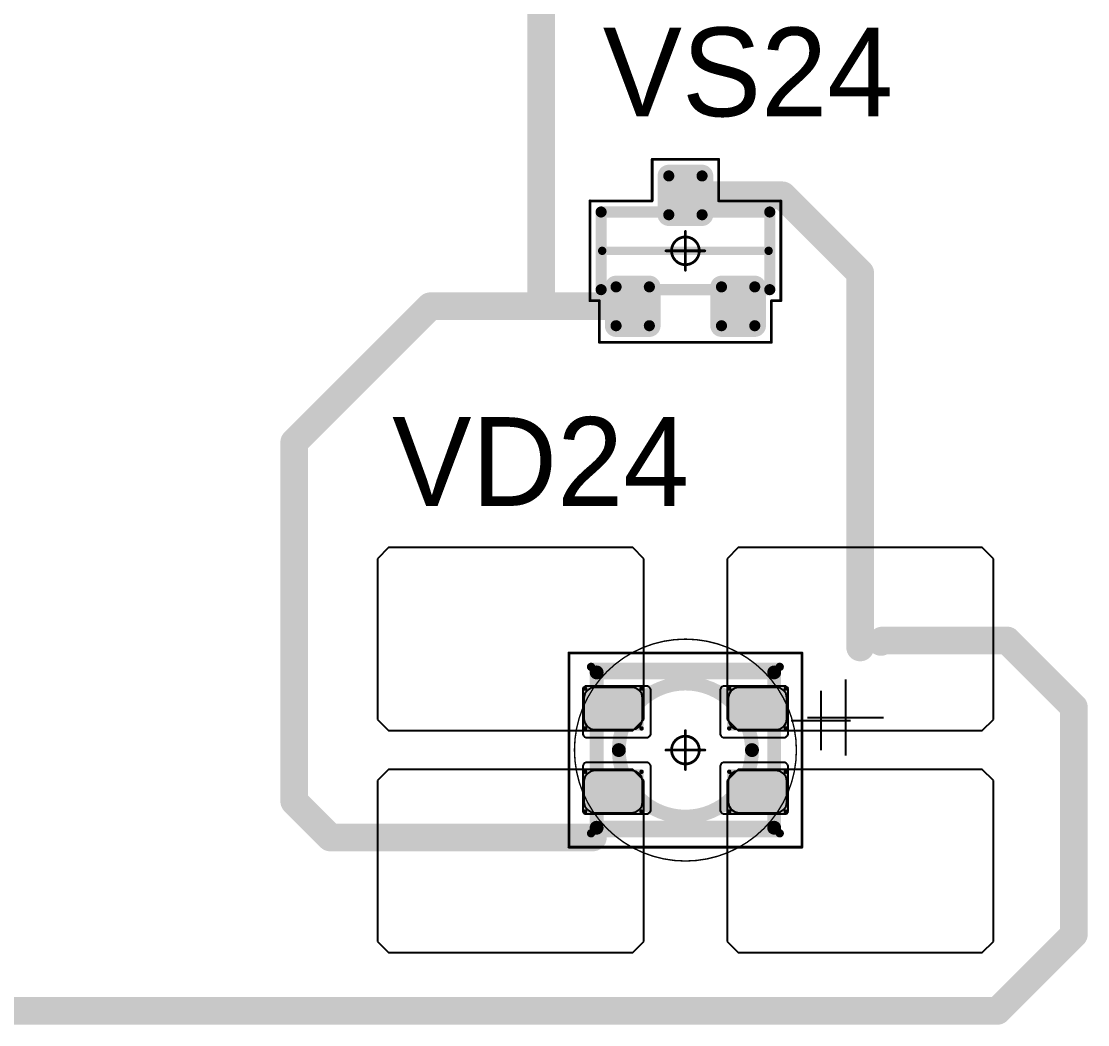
# Model space of a CAD drawing. Header units: millimetres. Extents: x 0 to 400, y 0 to 514.
# Drawn here: x 128.03 to 147.25, y 347.55 to 365.64 of the extents above; entities that cross this region are included whole.
import ezdxf

# ---------------------------------------------------------------- set-up
doc = ezdxf.new("R2010")
doc.units = ezdxf.units.MM
for name, color, linetype in [('Mechanical13', 56, 'Continuous'), ('Mechanical15', 56, 'Continuous'), ('Mechanical2', 216, 'Continuous'), ('TopLayer', 1, 'Continuous'), ('TopOverlay', 2, 'Continuous'), ('TopPaste', 8, 'Continuous'), ('TopSolder', 216, 'Continuous')]:
    doc.layers.add(name, color=color, linetype=linetype)

# ---------------------------------------------------------------- blocks, each defined once
blk = doc.blocks.new('SOT23_158')
at = {"layer": 'Mechanical13', "const_width": 0.2}
for points in [[(-0.7, 1.52), (0.7, 1.52)], [(-0.7, 1.52), (-0.7, -1.52)], [(0.7, 1.52), (0.7, -1.52)], [(-0.7, -1.52), (0.7, -1.52)]]:
    blk.add_lwpolyline(points, dxfattribs=at)
at = {"layer": 'Mechanical13', "const_width": 0.1}
for points in [[(-0.75, 1.52, 1), (-0.65, 1.52, 1)], [(-0.75, 1.52, 1), (-0.65, 1.52, 1)], [(0.65, 1.52, 1), (0.75, 1.52, 1)], [(0.65, 1.52, 1), (0.75, 1.52, 1)], [(-0.75, -1.52, 1), (-0.65, -1.52, 1)], [(-0.75, -1.52, 1), (-0.65, -1.52, 1)], [(0.65, -1.52, 1), (0.75, -1.52, 1)], [(0.65, -1.52, 1), (0.75, -1.52, 1)]]:
    blk.add_lwpolyline(points, format="xyb", close=True, dxfattribs=at)
at = {"layer": 'Mechanical15', "const_width": 0.05}
for points in [[(-0.9, 1.72), (-0.9, 1.55)], [(-0.9, 1.72), (0.9, 1.72)], [(0.9, 1.72), (0.9, 0.6)], [(-1.65, 1.55), (-1.65, -1.55)], [(-1.65, 1.55), (-0.9, 1.55)], [(0.9, 0.6), (1.65, 0.6)], [(1.65, 0.6), (1.65, -0.6)], [(0, 0.35), (0, -0.35)], [(-0.35, 0), (0.35, 0)], [(0.9, -0.6), (1.65, -0.6)], [(0.9, -0.6), (0.9, -1.72)], [(-1.65, -1.55), (-0.9, -1.55)], [(-0.9, -1.55), (-0.9, -1.72)], [(-0.9, -1.72), (0.9, -1.72)]]:
    blk.add_lwpolyline(points, dxfattribs=at)
at = {"layer": 'Mechanical15'}
for points, const_width in [([(-0.913, 1.72, 1), (-0.888, 1.72, 1)], 0.025), ([(-0.913, 1.72, 1), (-0.888, 1.72, 1)], 0.025), ([(0.888, 1.72, 1), (0.913, 1.72, 1)], 0.025), ([(0.888, 1.72, 1), (0.913, 1.72, 1)], 0.025), ([(-1.662, 1.55, 1), (-1.637, 1.55, 1)], 0.025), ([(-1.662, 1.55, 1), (-1.637, 1.55, 1)], 0.025), ([(-0.913, 1.55, 1), (-0.888, 1.55, 1)], 0.025), ([(-0.913, 1.55, 1), (-0.888, 1.55, 1)], 0.025), ([(0.888, 0.6, 1), (0.913, 0.6, 1)], 0.025), ([(0.888, 0.6, 1), (0.913, 0.6, 1)], 0.025), ([(1.637, 0.6, 1), (1.662, 0.6, 1)], 0.025), ([(1.637, 0.6, 1), (1.662, 0.6, 1)], 0.025), ([(0.25, 0, 1), (-0.25, 0, 1)], 0.05), ([(-0.012, 0.35, 1), (0.012, 0.35, 1)], 0.025), ([(-0.362, 0, 1), (-0.337, 0, 1)], 0.025), ([(-0.262, 0, 1), (-0.238, 0, 1)], 0.025), ([(0.238, 0, 1), (0.262, 0, 1)], 0.025), ([(0.337, 0, 1), (0.362, 0, 1)], 0.025), ([(-0.012, -0.35, 1), (0.012, -0.35, 1)], 0.025), ([(0.888, -0.6, 1), (0.913, -0.6, 1)], 0.025), ([(0.888, -0.6, 1), (0.913, -0.6, 1)], 0.025), ([(1.637, -0.6, 1), (1.662, -0.6, 1)], 0.025), ([(1.637, -0.6, 1), (1.662, -0.6, 1)], 0.025), ([(-1.662, -1.55, 1), (-1.637, -1.55, 1)], 0.025), ([(-1.662, -1.55, 1), (-1.637, -1.55, 1)], 0.025), ([(-0.913, -1.55, 1), (-0.888, -1.55, 1)], 0.025), ([(-0.913, -1.55, 1), (-0.888, -1.55, 1)], 0.025), ([(-0.913, -1.72, 1), (-0.888, -1.72, 1)], 0.025), ([(-0.913, -1.72, 1), (-0.888, -1.72, 1)], 0.025), ([(0.888, -1.72, 1), (0.913, -1.72, 1)], 0.025), ([(0.888, -1.72, 1), (0.913, -1.72, 1)], 0.025)]:
    blk.add_lwpolyline(points, format="xyb", close=True, dxfattribs=dict(at, const_width=const_width))
at = {"layer": 'TopLayer', "const_width": 0.1}
for points in [[(-1.4, 1.25, 1), (-1.3, 1.25, 1)], [(-0.7, 1.25, 1), (-0.6, 1.25, 1)], [(-1.4, 0.65, 1), (-1.3, 0.65, 1)], [(-0.7, 0.65, 1), (-0.6, 0.65, 1)], [(0.6, 0.3, 1), (0.7, 0.3, 1)], [(1.3, 0.3, 1), (1.4, 0.3, 1)], [(0.6, -0.3, 1), (0.7, -0.3, 1)], [(1.3, -0.3, 1), (1.4, -0.3, 1)], [(-1.4, -0.65, 1), (-1.3, -0.65, 1)], [(-0.7, -0.65, 1), (-0.6, -0.65, 1)], [(-1.4, -1.25, 1), (-1.3, -1.25, 1)], [(-0.7, -1.25, 1), (-0.6, -1.25, 1)]]:
    blk.add_lwpolyline(points, format="xyb", close=True, dxfattribs=at)
at = {"layer": 'TopLayer'}
for points in [[(-1.35, 1.35), (-1.35, 0.55), (-0.65, 1.35), (-0.65, 0.55)], [(-1.45, 1.25), (-1.45, 0.65), (-0.55, 1.25), (-0.55, 0.65)], [(0.65, 0.4), (0.65, -0.4), (1.35, 0.4), (1.35, -0.4)], [(0.55, 0.3), (0.55, -0.3), (1.45, 0.3), (1.45, -0.3)], [(-1.35, -0.55), (-1.35, -1.35), (-0.65, -0.55), (-0.65, -1.35)], [(-1.45, -0.65), (-1.45, -1.25), (-0.55, -0.65), (-0.55, -1.25)]]:
    blk.add_solid(points, dxfattribs=at)
at = {"layer": 'TopOverlay', "const_width": 0.15}
blk.add_lwpolyline([(0, 1.5), (0, -1.5)], dxfattribs=at)
at = {"layer": 'TopOverlay', "const_width": 0.075}
for points in [[(-0.038, 1.5, 1), (0.038, 1.5, 1)], [(-0.038, -1.5, 1), (0.038, -1.5, 1)]]:
    blk.add_lwpolyline(points, format="xyb", close=True, dxfattribs=at)
at = {"layer": 'TopPaste', "const_width": 0.075}
for points in [[(-1.387, 1.25, 1), (-1.313, 1.25, 1)], [(-0.687, 1.25, 1), (-0.613, 1.25, 1)], [(-1.387, 0.65, 1), (-1.313, 0.65, 1)], [(-0.687, 0.65, 1), (-0.613, 0.65, 1)], [(0.613, 0.3, 1), (0.687, 0.3, 1)], [(1.313, 0.3, 1), (1.387, 0.3, 1)], [(0.613, -0.3, 1), (0.687, -0.3, 1)], [(1.313, -0.3, 1), (1.387, -0.3, 1)], [(-1.387, -0.65, 1), (-1.313, -0.65, 1)], [(-0.687, -0.65, 1), (-0.613, -0.65, 1)], [(-1.387, -1.25, 1), (-1.313, -1.25, 1)], [(-0.687, -1.25, 1), (-0.613, -1.25, 1)]]:
    blk.add_lwpolyline(points, format="xyb", close=True, dxfattribs=at)
at = {"layer": 'TopPaste'}
for points in [[(-1.425, 1.25), (-1.425, 0.65), (-0.575, 1.25), (-0.575, 0.65)], [(-1.35, 1.325), (-1.35, 0.575), (-0.65, 1.325), (-0.65, 0.575)], [(0.575, 0.3), (0.575, -0.3), (1.425, 0.3), (1.425, -0.3)], [(0.65, 0.375), (0.65, -0.375), (1.35, 0.375), (1.35, -0.375)], [(-1.35, -0.575), (-1.35, -1.325), (-0.65, -0.575), (-0.65, -1.325)], [(-1.425, -0.65), (-1.425, -1.25), (-0.575, -0.65), (-0.575, -1.25)]]:
    blk.add_solid(points, dxfattribs=at)
at = {"layer": 'TopSolder', "const_width": 0.202}
for points in [[(-1.451, 1.25, 1), (-1.249, 1.25, 1)], [(-0.751, 1.25, 1), (-0.549, 1.25, 1)], [(-1.451, 0.65, 1), (-1.249, 0.65, 1)], [(-0.751, 0.65, 1), (-0.549, 0.65, 1)], [(0.549, 0.3, 1), (0.751, 0.3, 1)], [(1.249, 0.3, 1), (1.451, 0.3, 1)], [(0.549, -0.3, 1), (0.751, -0.3, 1)], [(1.249, -0.3, 1), (1.451, -0.3, 1)], [(-1.451, -0.65, 1), (-1.249, -0.65, 1)], [(-0.751, -0.65, 1), (-0.549, -0.65, 1)], [(-1.451, -1.25, 1), (-1.249, -1.25, 1)], [(-0.751, -1.25, 1), (-0.549, -1.25, 1)]]:
    blk.add_lwpolyline(points, format="xyb", close=True, dxfattribs=at)
at = {"layer": 'TopSolder'}
for points in [[(-1.35, 1.452), (-1.35, 0.448), (-0.65, 1.452), (-0.65, 0.448)], [(-1.552, 1.25), (-1.552, 0.65), (-0.448, 1.25), (-0.448, 0.65)], [(0.65, 0.502), (0.65, -0.502), (1.35, 0.502), (1.35, -0.502)], [(0.448, 0.3), (0.448, -0.3), (1.552, 0.3), (1.552, -0.3)], [(-1.35, -0.448), (-1.35, -1.452), (-0.65, -0.448), (-0.65, -1.452)], [(-1.552, -0.65), (-1.552, -1.25), (-0.448, -0.65), (-0.448, -1.25)]]:
    blk.add_solid(points, dxfattribs=at)
blk = doc.blocks.new('E65F_331')
at = {"layer": 'Mechanical13'}
for p, q in [((2.441, 1.071), (2.441, 0)), ((1.905, 0.536), (2.976, 0.536))]:
    blk.add_line(p, q, dxfattribs=at)
at = {"layer": 'Mechanical13', "const_width": 0.25}
for points in [[(-1.6, -1.4), (-1.6, 1.4)], [(-1.6, 1.4), (1.6, 1.4)], [(1.6, -1.4), (1.6, 1.4)], [(-1.6, -1.4), (1.6, -1.4)]]:
    blk.add_lwpolyline(points, dxfattribs=at)
at = {"layer": 'Mechanical13'}
for points, const_width in [([(-1.663, 1.4, 1), (-1.538, 1.4, 1)], 0.125), ([(-1.663, 1.4, 1), (-1.538, 1.4, 1)], 0.125), ([(1.537, 1.4, 1), (1.662, 1.4, 1)], 0.125), ([(1.537, 1.4, 1), (1.662, 1.4, 1)], 0.125), ([(1.2, 0, 1), (-1.2, 0, 1)], 0.25), ([(-1.263, 0, 1), (-1.138, 0, 1)], 0.125), ([(1.137, 0, 1), (1.262, 0, 1)], 0.125), ([(-1.663, -1.4, 1), (-1.538, -1.4, 1)], 0.125), ([(-1.663, -1.4, 1), (-1.538, -1.4, 1)], 0.125), ([(1.537, -1.4, 1), (1.662, -1.4, 1)], 0.125), ([(1.537, -1.4, 1), (1.662, -1.4, 1)], 0.125)]:
    blk.add_lwpolyline(points, format="xyb", close=True, dxfattribs=dict(at, const_width=const_width))
at = {"layer": 'Mechanical15', "const_width": 0.05}
for points in [[(-2.1, 1.75), (2.1, 1.75)], [(-2.1, -1.75), (-2.1, 1.75)], [(2.1, -1.75), (2.1, 1.75)], [(0, -0.35), (0, 0.35)], [(0, -0.35), (0, 0.35)], [(-0.35, 0), (0.35, 0)], [(-0.35, 0), (0.35, 0)], [(-2.1, -1.75), (2.1, -1.75)]]:
    blk.add_lwpolyline(points, dxfattribs=at)
at = {"layer": 'Mechanical15'}
for points, const_width in [([(-2.113, 1.75, 1), (-2.088, 1.75, 1)], 0.025), ([(-2.113, 1.75, 1), (-2.088, 1.75, 1)], 0.025), ([(2.087, 1.75, 1), (2.112, 1.75, 1)], 0.025), ([(2.087, 1.75, 1), (2.112, 1.75, 1)], 0.025), ([(0.25, 0, 1), (-0.25, 0, 1)], 0.05), ([(0.25, 0, 1), (-0.25, 0, 1)], 0.05), ([(-0.013, 0.35, 1), (0.012, 0.35, 1)], 0.025), ([(-0.013, 0.35, 1), (0.012, 0.35, 1)], 0.025), ([(-0.363, 0, 1), (-0.338, 0, 1)], 0.025), ([(-0.363, 0, 1), (-0.338, 0, 1)], 0.025), ([(-0.263, 0, 1), (-0.238, 0, 1)], 0.025), ([(-0.263, 0, 1), (-0.238, 0, 1)], 0.025), ([(0.237, 0, 1), (0.262, 0, 1)], 0.025), ([(0.237, 0, 1), (0.262, 0, 1)], 0.025), ([(0.337, 0, 1), (0.362, 0, 1)], 0.025), ([(0.337, 0, 1), (0.362, 0, 1)], 0.025), ([(-0.013, -0.35, 1), (0.012, -0.35, 1)], 0.025), ([(-0.013, -0.35, 1), (0.012, -0.35, 1)], 0.025), ([(-2.113, -1.75, 1), (-2.088, -1.75, 1)], 0.025), ([(-2.113, -1.75, 1), (-2.088, -1.75, 1)], 0.025), ([(2.087, -1.75, 1), (2.112, -1.75, 1)], 0.025), ([(2.087, -1.75, 1), (2.112, -1.75, 1)], 0.025)]:
    blk.add_lwpolyline(points, format="xyb", close=True, dxfattribs=dict(at, const_width=const_width))
at = {"layer": 'TopLayer'}
for p, q in [((-5.35, 3.65), (-5.55, 3.45)), ((-0.95, 3.65), (-5.35, 3.65)), ((-5.35, 3.65), (-5.35, 3.65)), ((-0.75, 3.45), (-0.95, 3.65)), ((0.95, 3.65), (0.75, 3.45)), ((5.35, 3.65), (0.95, 3.65)), ((0.95, 3.65), (0.95, 3.65)), ((5.55, 3.45), (5.35, 3.65)), ((-5.55, 3.45), (-5.55, 3.45)), ((-5.55, 3.45), (-5.55, 0.55)), ((-0.75, 0.55), (-0.75, 3.45)), ((0.75, 3.45), (0.75, 3.45)), ((0.75, 3.45), (0.75, 0.55)), ((5.55, 0.55), (5.55, 3.45)), ((-5.55, 0.55), (-5.35, 0.35)), ((-0.95, 0.35), (-0.75, 0.55)), ((0.75, 0.55), (0.95, 0.35)), ((5.35, 0.35), (5.55, 0.55)), ((-5.35, 0.35), (-0.95, 0.35)), ((0.95, 0.35), (5.35, 0.35)), ((-5.35, -0.35), (-5.55, -0.55)), ((-0.95, -0.35), (-5.35, -0.35)), ((-5.35, -0.35), (-5.35, -0.35)), ((-0.75, -0.55), (-0.95, -0.35)), ((0.95, -0.35), (0.75, -0.55)), ((5.35, -0.35), (0.95, -0.35)), ((0.95, -0.35), (0.95, -0.35)), ((5.55, -0.55), (5.35, -0.35)), ((-5.55, -0.55), (-5.55, -0.55)), ((-5.55, -0.55), (-5.55, -3.45)), ((-0.75, -3.45), (-0.75, -0.55)), ((0.75, -0.55), (0.75, -0.55)), ((0.75, -0.55), (0.75, -3.45)), ((5.55, -3.45), (5.55, -0.55)), ((-5.55, -3.45), (-5.35, -3.65)), ((-0.95, -3.65), (-0.75, -3.45)), ((0.75, -3.45), (0.95, -3.65)), ((5.35, -3.65), (5.55, -3.45)), ((-5.35, -3.65), (-0.95, -3.65)), ((0.95, -3.65), (5.35, -3.65))]:
    blk.add_line(p, q, dxfattribs=at)
at = {"layer": 'TopLayer', "const_width": 0.04}
for points in [[(-1.83, 1.11, 1), (-1.79, 1.11, 1)], [(-0.81, 1.11, 1), (-0.77, 1.11, 1)], [(0.77, 1.11, 1), (0.81, 1.11, 1)], [(1.79, 1.11, 1), (1.83, 1.11, 1)], [(-1.83, 0.39, 1), (-1.79, 0.39, 1)], [(-0.81, 0.39, 1), (-0.77, 0.39, 1)], [(0.77, 0.39, 1), (0.81, 0.39, 1)], [(1.79, 0.39, 1), (1.83, 0.39, 1)], [(-1.83, -0.39, 1), (-1.79, -0.39, 1)], [(-0.81, -0.39, 1), (-0.77, -0.39, 1)], [(0.77, -0.39, 1), (0.81, -0.39, 1)], [(1.79, -0.39, 1), (1.83, -0.39, 1)], [(-1.83, -1.11, 1), (-1.79, -1.11, 1)], [(-0.81, -1.11, 1), (-0.77, -1.11, 1)], [(0.77, -1.11, 1), (0.81, -1.11, 1)], [(1.79, -1.11, 1), (1.83, -1.11, 1)]]:
    blk.add_lwpolyline(points, format="xyb", close=True, dxfattribs=at)
at = {"layer": 'TopLayer'}
for points in [[(-1.85, 1.11), (-1.85, 0.39), (-0.75, 1.11), (-0.75, 0.39)], [(-1.81, 1.15), (-1.81, 0.35), (-0.79, 1.15), (-0.79, 0.35)], [(0.75, 1.11), (0.75, 0.39), (1.85, 1.11), (1.85, 0.39)], [(0.79, 1.15), (0.79, 0.35), (1.81, 1.15), (1.81, 0.35)], [(-1.81, -0.35), (-1.81, -1.15), (-0.79, -0.35), (-0.79, -1.15)], [(0.79, -0.35), (0.79, -1.15), (1.81, -0.35), (1.81, -1.15)], [(-1.85, -0.39), (-1.85, -1.11), (-0.75, -0.39), (-0.75, -1.11)], [(0.75, -0.39), (0.75, -1.11), (1.85, -0.39), (1.85, -1.11)]]:
    blk.add_solid(points, dxfattribs=at)
at = {"layer": 'TopOverlay'}
for p, q in [((2.886, 1.271), (2.886, -0.1)), ((2.2, 0.586), (3.571, 0.586))]:
    blk.add_line(p, q, dxfattribs=at)
at = {"layer": 'TopOverlay', "const_width": 0.15}
for points in [[(-1.7, 1.5), (1.7, 1.5)], [(-1.7, -1.5), (1.7, -1.5)]]:
    blk.add_lwpolyline(points, dxfattribs=at)
at = {"layer": 'TopOverlay', "const_width": 0.075}
for points in [[(-1.738, 1.5, 1), (-1.663, 1.5, 1)], [(1.662, 1.5, 1), (1.737, 1.5, 1)], [(-1.738, -1.5, 1), (-1.663, -1.5, 1)], [(1.662, -1.5, 1), (1.737, -1.5, 1)]]:
    blk.add_lwpolyline(points, format="xyb", close=True, dxfattribs=at)
at = {"layer": 'TopPaste'}
for p, q in [((-1.814, 1.011), (-1.829, 0.938)), ((-1.773, 1.073), (-1.814, 1.011)), ((-1.711, 1.114), (-1.773, 1.073)), ((-1.638, 1.129), (-1.711, 1.114)), ((-0.963, 1.129), (-1.638, 1.129)), ((-0.889, 1.114), (-0.963, 1.129)), ((-0.827, 1.073), (-0.889, 1.114)), ((-0.786, 1.011), (-0.827, 1.073)), ((-0.771, 0.938), (-0.786, 1.011)), ((0.786, 1.011), (0.771, 0.938)), ((0.827, 1.073), (0.786, 1.011)), ((0.889, 1.114), (0.827, 1.073)), ((0.962, 1.129), (0.889, 1.114)), ((1.637, 1.129), (0.962, 1.129)), ((1.711, 1.114), (1.637, 1.129)), ((1.773, 1.073), (1.711, 1.114)), ((1.814, 1.011), (1.773, 1.073)), ((1.829, 0.938), (1.814, 1.011)), ((-1.829, 0.938), (-1.829, 0.563)), ((-0.771, 0.563), (-0.771, 0.938)), ((0.771, 0.938), (0.771, 0.563)), ((1.829, 0.563), (1.829, 0.938)), ((-1.829, 0.563), (-1.814, 0.489)), ((-1.814, 0.489), (-1.773, 0.427)), ((-1.773, 0.427), (-1.711, 0.386)), ((-1.711, 0.386), (-1.638, 0.371)), ((-0.963, 0.371), (-0.889, 0.386)), ((-0.889, 0.386), (-0.827, 0.427)), ((-0.827, 0.427), (-0.786, 0.489)), ((-0.786, 0.489), (-0.771, 0.563)), ((0.771, 0.563), (0.786, 0.489)), ((0.786, 0.489), (0.827, 0.427)), ((0.827, 0.427), (0.889, 0.386)), ((0.889, 0.386), (0.962, 0.371)), ((1.637, 0.371), (1.711, 0.386)), ((1.711, 0.386), (1.773, 0.427)), ((1.773, 0.427), (1.814, 0.489)), ((1.814, 0.489), (1.829, 0.563)), ((-1.638, 0.371), (-0.963, 0.371)), ((0.962, 0.371), (1.637, 0.371)), ((-1.638, -0.371), (-1.711, -0.386)), ((-0.963, -0.371), (-1.638, -0.371)), ((-0.889, -0.386), (-0.963, -0.371)), ((0.962, -0.371), (0.889, -0.386)), ((1.637, -0.371), (0.962, -0.371)), ((1.711, -0.386), (1.637, -0.371)), ((-1.814, -0.489), (-1.829, -0.563)), ((-1.829, -0.563), (-1.829, -0.938)), ((-1.773, -0.427), (-1.814, -0.489)), ((-1.711, -0.386), (-1.773, -0.427)), ((-0.827, -0.427), (-0.889, -0.386)), ((-0.786, -0.489), (-0.827, -0.427)), ((-0.771, -0.563), (-0.786, -0.489)), ((-0.771, -0.938), (-0.771, -0.563)), ((0.786, -0.489), (0.771, -0.563)), ((0.771, -0.563), (0.771, -0.938)), ((0.827, -0.427), (0.786, -0.489)), ((0.889, -0.386), (0.827, -0.427)), ((1.773, -0.427), (1.711, -0.386)), ((1.814, -0.489), (1.773, -0.427)), ((1.829, -0.563), (1.814, -0.489)), ((1.829, -0.938), (1.829, -0.563)), ((-1.829, -0.938), (-1.814, -1.011)), ((-0.786, -1.011), (-0.771, -0.938)), ((0.771, -0.938), (0.786, -1.011)), ((1.814, -1.011), (1.829, -0.938)), ((-1.814, -1.011), (-1.773, -1.073)), ((-1.773, -1.073), (-1.711, -1.114)), ((-1.711, -1.114), (-1.638, -1.129)), ((-1.638, -1.129), (-0.963, -1.129)), ((-0.963, -1.129), (-0.889, -1.114)), ((-0.889, -1.114), (-0.827, -1.073)), ((-0.827, -1.073), (-0.786, -1.011)), ((0.786, -1.011), (0.827, -1.073)), ((0.827, -1.073), (0.889, -1.114)), ((0.889, -1.114), (0.962, -1.129)), ((0.962, -1.129), (1.637, -1.129)), ((1.637, -1.129), (1.711, -1.114)), ((1.711, -1.114), (1.773, -1.073)), ((1.773, -1.073), (1.814, -1.011))]:
    blk.add_line(p, q, dxfattribs=at)
at = {"layer": 'TopSolder'}
for p, q in [((-1.842, 1.129), (-1.85, 1.111)), ((-1.85, 1.111), (-1.85, 1.101)), ((-1.85, 1.101), (-1.85, 1.101)), ((-1.85, 1.101), (-1.85, 0.301)), ((-1.828, 1.143), (-1.842, 1.129)), ((-1.81, 1.151), (-1.828, 1.143)), ((-1.8, 1.151), (-1.81, 1.151)), ((-0.7, 1.151), (-1.8, 1.151)), ((-0.685, 1.151), (-0.7, 1.151)), ((-0.7, 1.151), (-0.7, 1.151)), ((-0.658, 1.139), (-0.685, 1.151)), ((-0.636, 1.118), (-0.658, 1.139)), ((-0.625, 1.09), (-0.636, 1.118)), ((-0.625, 1.076), (-0.625, 1.09)), ((-0.625, 0.301), (-0.625, 1.076)), ((0.636, 1.118), (0.625, 1.09)), ((0.625, 1.09), (0.625, 1.076)), ((0.625, 1.076), (0.625, 1.076)), ((0.625, 1.076), (0.625, 0.301)), ((0.657, 1.139), (0.636, 1.118)), ((0.685, 1.151), (0.657, 1.139)), ((0.7, 1.151), (0.685, 1.151)), ((1.8, 1.151), (0.7, 1.151)), ((1.81, 1.151), (1.8, 1.151)), ((1.8, 1.151), (1.8, 1.151)), ((1.828, 1.143), (1.81, 1.151)), ((1.842, 1.129), (1.828, 1.143)), ((1.85, 1.111), (1.842, 1.129)), ((1.85, 1.101), (1.85, 1.111)), ((1.85, 0.301), (1.85, 1.101)), ((-1.85, 0.301), (-1.85, 0.286)), ((-1.85, 0.286), (-1.839, 0.258)), ((-1.839, 0.258), (-1.818, 0.237)), ((-1.818, 0.237), (-1.79, 0.226)), ((-1.79, 0.226), (-1.775, 0.226)), ((-1.775, 0.226), (-1.775, 0.226)), ((-1.775, 0.226), (-0.7, 0.226)), ((-0.7, 0.226), (-0.685, 0.226)), ((-0.685, 0.226), (-0.658, 0.237)), ((-0.658, 0.237), (-0.636, 0.258)), ((-0.636, 0.258), (-0.625, 0.286)), ((-0.625, 0.286), (-0.625, 0.301)), ((-0.625, 0.301), (-0.625, 0.301)), ((0.625, 0.301), (0.625, 0.286)), ((0.625, 0.286), (0.636, 0.258)), ((0.636, 0.258), (0.657, 0.237)), ((0.657, 0.237), (0.685, 0.226)), ((0.685, 0.226), (0.7, 0.226)), ((0.7, 0.226), (0.7, 0.226)), ((0.7, 0.226), (1.775, 0.226)), ((1.775, 0.226), (1.79, 0.226)), ((1.79, 0.226), (1.817, 0.237)), ((1.817, 0.237), (1.839, 0.258)), ((1.839, 0.258), (1.85, 0.286)), ((1.85, 0.286), (1.85, 0.301)), ((1.85, 0.301), (1.85, 0.301)), ((-1.839, -0.257), (-1.85, -0.285)), ((-1.85, -0.285), (-1.85, -0.299)), ((-1.85, -0.299), (-1.85, -0.299)), ((-1.85, -0.299), (-1.85, -1.099)), ((-1.818, -0.236), (-1.839, -0.257)), ((-1.79, -0.224), (-1.818, -0.236)), ((-1.775, -0.224), (-1.79, -0.224)), ((-0.7, -0.224), (-1.775, -0.224)), ((-0.685, -0.224), (-0.7, -0.224)), ((-0.7, -0.224), (-0.7, -0.224)), ((-0.658, -0.236), (-0.685, -0.224)), ((-0.636, -0.257), (-0.658, -0.236)), ((-0.625, -0.285), (-0.636, -0.257)), ((-0.625, -0.299), (-0.625, -0.285)), ((-0.625, -1.074), (-0.625, -0.299)), ((0.636, -0.257), (0.625, -0.285)), ((0.625, -0.285), (0.625, -0.299)), ((0.625, -0.299), (0.625, -0.299)), ((0.625, -0.299), (0.625, -1.074)), ((0.657, -0.236), (0.636, -0.257)), ((0.685, -0.224), (0.657, -0.236)), ((0.7, -0.224), (0.685, -0.224)), ((1.775, -0.224), (0.7, -0.224)), ((1.79, -0.224), (1.775, -0.224)), ((1.775, -0.224), (1.775, -0.224)), ((1.817, -0.236), (1.79, -0.224)), ((1.839, -0.257), (1.817, -0.236)), ((1.85, -0.285), (1.839, -0.257)), ((1.85, -0.299), (1.85, -0.285)), ((1.85, -1.099), (1.85, -0.299)), ((-1.85, -1.099), (-1.85, -1.109)), ((-1.85, -1.109), (-1.842, -1.128)), ((-1.842, -1.128), (-1.828, -1.142)), ((-1.828, -1.142), (-1.81, -1.149)), ((-1.81, -1.149), (-1.8, -1.149)), ((-1.8, -1.149), (-0.7, -1.149)), ((-1.8, -1.149), (-1.8, -1.149)), ((-0.7, -1.149), (-0.685, -1.149)), ((-0.685, -1.149), (-0.658, -1.138)), ((-0.658, -1.138), (-0.636, -1.117)), ((-0.636, -1.117), (-0.625, -1.089)), ((-0.625, -1.089), (-0.625, -1.074)), ((-0.625, -1.074), (-0.625, -1.074)), ((0.625, -1.074), (0.625, -1.089)), ((0.625, -1.089), (0.636, -1.117)), ((0.636, -1.117), (0.657, -1.138)), ((0.657, -1.138), (0.685, -1.149)), ((0.685, -1.149), (0.7, -1.149)), ((0.7, -1.149), (1.8, -1.149)), ((0.7, -1.149), (0.7, -1.149)), ((1.8, -1.149), (1.81, -1.149)), ((1.81, -1.149), (1.828, -1.142)), ((1.828, -1.142), (1.842, -1.128)), ((1.842, -1.128), (1.85, -1.109)), ((1.85, -1.109), (1.85, -1.099)), ((1.85, -1.099), (1.85, -1.099))]:
    blk.add_line(p, q, dxfattribs=at)

msp = doc.modelspace()

# ---------------------------------------------------------------- linework, layer by layer
at = {"layer": 'Mechanical2'}
for points, const_width in [([(142, 352.5, 1), (138, 352.5, 1)], 0.0254), ([(140, 354.5, 1), (140, 354.5, 1)], 0.0005), ([(137.994, 352.5, 1), (138.006, 352.5, 1)], 0.0127), ([(138, 352.5, 1), (138, 352.5, 1)], 0.0005), ([(141.994, 352.5, 1), (142.006, 352.5, 1)], 0.0127), ([(142, 352.5, 1), (142, 352.5, 1)], 0.0005), ([(140, 350.5, 1), (140, 350.5, 1)], 0.0005)]:
    msp.add_lwpolyline(points, format="xyb", close=True, dxfattribs=dict(at, const_width=const_width))
at = {"layer": 'Mechanical2', "const_width": 0.001}
for points in [[(140, 350.5), (140, 354.5)], [(138, 352.5), (142, 352.5)]]:
    msp.add_lwpolyline(points, dxfattribs=at)
at = {"layer": 'TopLayer', "const_width": 0.5}
for points in [[(137.4, 360.5), (137.4, 365.975)], [(140, 362.5), (141.75, 362.5)], [(141.75, 362.5), (143.15, 361.1)], [(143.15, 354.35), (143.15, 361.1)], [(132.95, 358.05), (135.4, 360.5)], [(135.4, 360.5), (139.05, 360.5)], [(132.95, 351.575), (132.95, 358.05)], [(143.525, 354.45), (143.55, 354.475)], [(143.55, 354.475), (145.8, 354.475)], [(145.8, 354.475), (147, 353.275)], [(147, 349.175), (147, 353.275)], [(132.95, 351.575), (133.6, 350.925)], [(133.6, 350.925), (138.332, 350.925)], [(145.625, 347.8), (147, 349.175)], [(118.15, 347.8), (145.625, 347.8)]]:
    msp.add_lwpolyline(points, dxfattribs=at)
at = {"layer": 'TopLayer', "const_width": 0.25}
for points in [[(139.875, 362.5, 1), (140.125, 362.5, 1)], [(141.625, 362.5, 1), (141.875, 362.5, 1)], [(141.625, 362.5, 1), (141.875, 362.5, 1)], [(143.025, 361.1, 1), (143.275, 361.1, 1)], [(143.025, 361.1, 1), (143.275, 361.1, 1)], [(135.275, 360.5, 1), (135.525, 360.5, 1)], [(135.275, 360.5, 1), (135.525, 360.5, 1)], [(137.275, 360.5, 1), (137.525, 360.5, 1)], [(138.925, 360.5, 1), (139.175, 360.5, 1)], [(132.825, 358.05, 1), (133.075, 358.05, 1)], [(132.825, 358.05, 1), (133.075, 358.05, 1)], [(143.025, 354.35, 1), (143.275, 354.35, 1)], [(143.4, 354.45, 1), (143.65, 354.45, 1)], [(143.425, 354.475, 1), (143.675, 354.475, 1)], [(143.425, 354.475, 1), (143.675, 354.475, 1)], [(145.675, 354.475, 1), (145.925, 354.475, 1)], [(145.675, 354.475, 1), (145.925, 354.475, 1)], [(146.875, 353.275, 1), (147.125, 353.275, 1)], [(146.875, 353.275, 1), (147.125, 353.275, 1)], [(132.825, 351.575, 1), (133.075, 351.575, 1)], [(132.825, 351.575, 1), (133.075, 351.575, 1)], [(133.475, 350.925, 1), (133.725, 350.925, 1)], [(133.475, 350.925, 1), (133.725, 350.925, 1)], [(138.207, 350.925, 1), (138.457, 350.925, 1)], [(146.875, 349.175, 1), (147.125, 349.175, 1)], [(146.875, 349.175, 1), (147.125, 349.175, 1)], [(145.5, 347.8, 1), (145.75, 347.8, 1)], [(145.5, 347.8, 1), (145.75, 347.8, 1)]]:
    msp.add_lwpolyline(points, format="xyb", close=True, dxfattribs=at)

# ---------------------------------------------------------------- block references
for name, p, rotation in [('SOT23_158', (140, 361.5), 90), ('E65F_331', (140, 352.5), 360)]:
    msp.add_blockref(name, p, dxfattribs=dict(rotation=rotation))

# ---------------------------------------------------------------- texts
at = {"layer": 'TopOverlay'}
for s, p in [('VS24', (138.511, 363.925)), ('VD24', (134.716, 356.902))]:
    msp.add_text(s, height=1.6, dxfattribs=at).set_placement(p)

doc.saveas('drawing.dxf')
